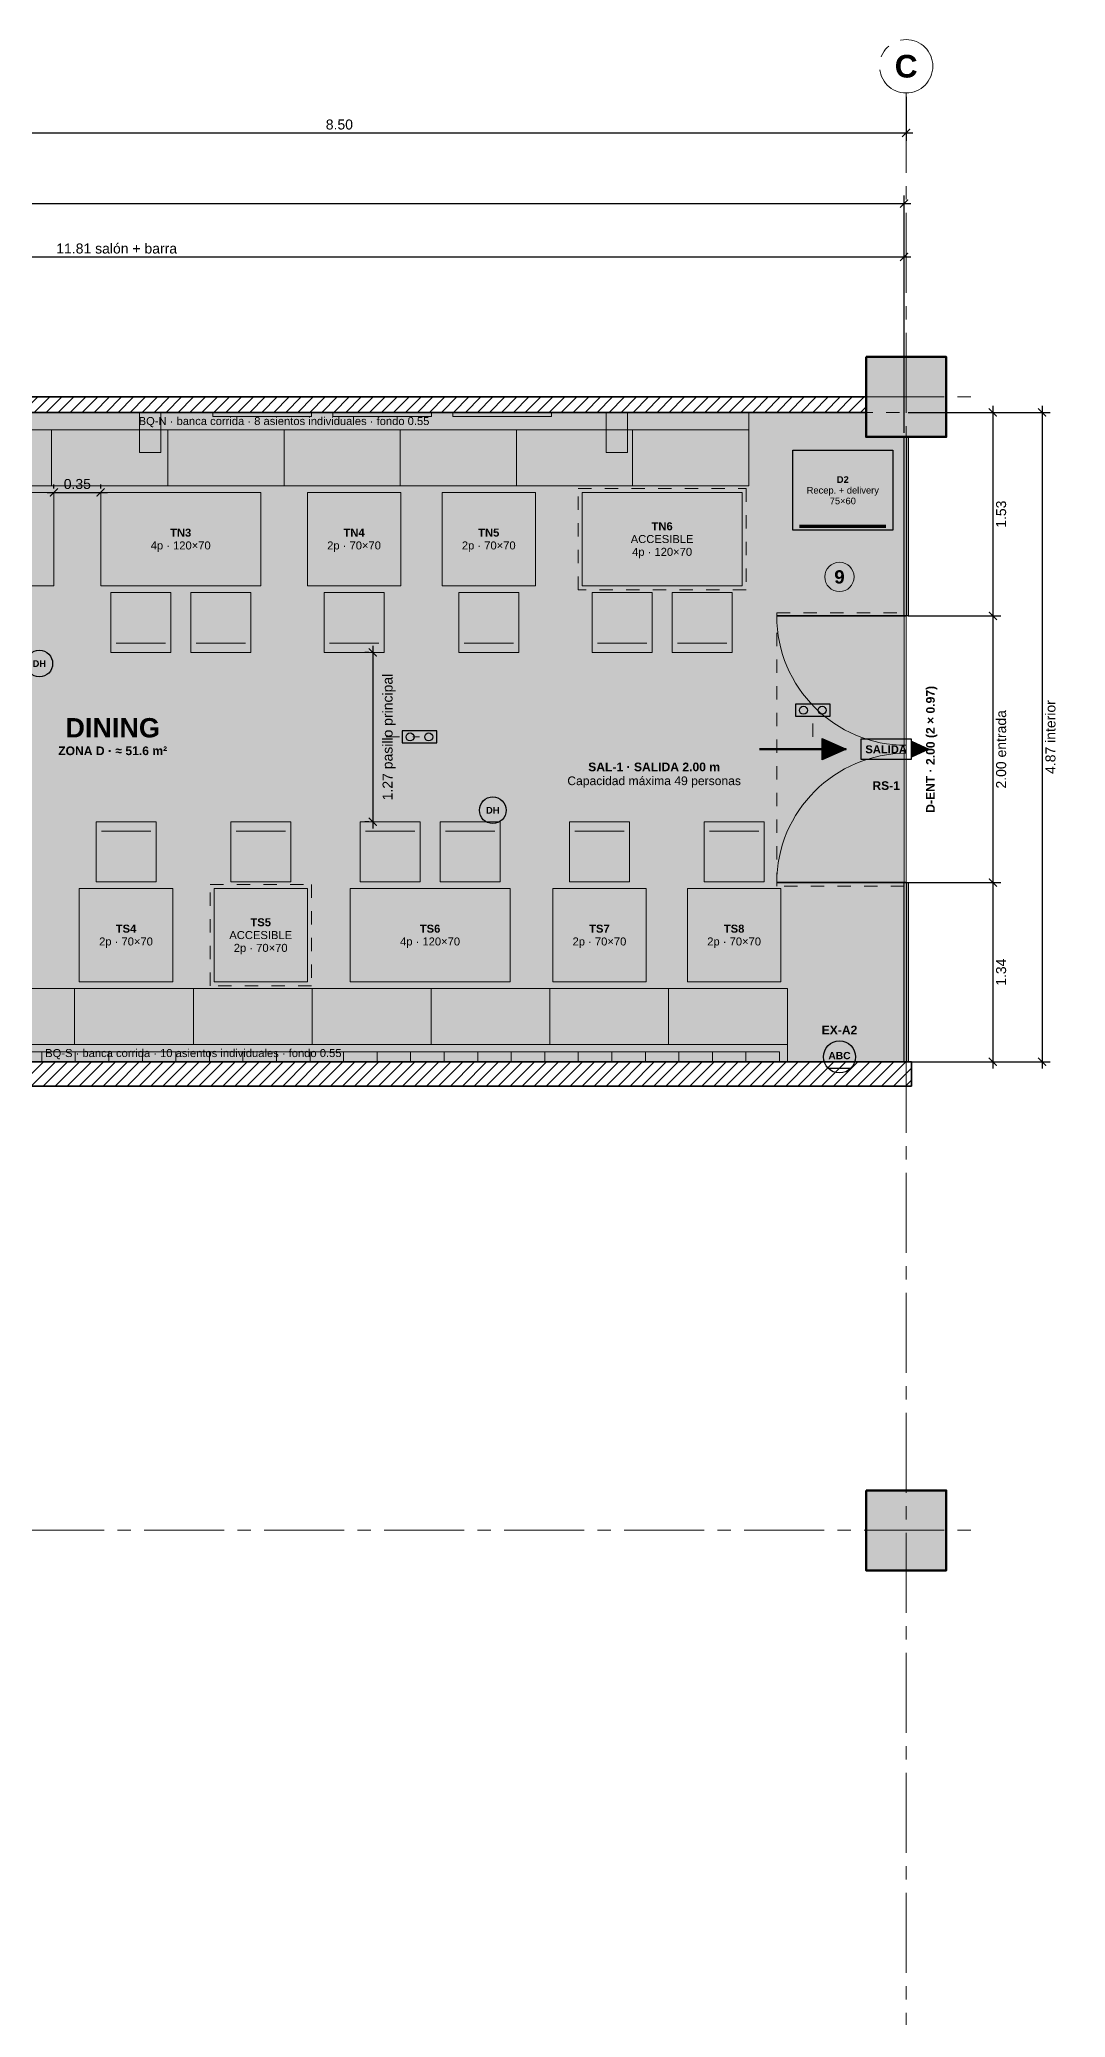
# Model space of a CAD drawing. Header units: metres. Extents: x -2.4 to 39.4, y -19.8 to 2.7.
# Drawn here: x 9.8 to 17.49, y -12.15 to 2.68 of the extents above; entities that cross this region are included whole.
import ezdxf
from ezdxf.enums import TextEntityAlignment as Align

# ---------------------------------------------------------------- set-up
doc = ezdxf.new("R2010")
doc.units = ezdxf.units.M
doc.linetypes.add('LAVA_EJE', pattern=[0.9, 0.6, -0.1, 0.1, -0.1])
doc.linetypes.add('LAVA_FINO', pattern=[0.09, 0.06, -0.03])
for name, color, linetype, lineweight in [('A-COLUMNA', 7, 'Continuous', 50), ('A-COLUMNA-TRAMA', 8, 'Continuous', 5), ('A-COTA', 7, 'Continuous', 13), ('A-DECOR', 32, 'Continuous', 13), ('A-EJE', 8, 'LAVA_EJE', 13), ('A-EQUIPO', 30, 'Continuous', 25), ('A-EQUIPO-TEXTO', 7, 'Continuous', 13), ('A-MOBILIARIO', 94, 'Continuous', 18), ('A-MURO-EXIST', 8, 'Continuous', 35), ('A-MURO-EXIST-TRAMA', 253, 'Continuous', 5), ('A-NOTA-CLAVE', 7, 'Continuous', 18), ('A-PUERTA', 150, 'Continuous', 25), ('A-VIDRIO', 4, 'Continuous', 25), ('A-ZONA', 8, 'LAVA_FINO', 18), ('A-ZONA-TRAMA', 8, 'Continuous', 5), ('S-SEGURIDAD', 1, 'Continuous', 25)]:
    doc.layers.add(name, color=color, linetype=linetype, lineweight=lineweight)
doc.styles.add('LAVA', font='arial.ttf')
doc.styles.add('LAVA-B', font='arialbd.ttf')
doc.dimstyles.new('LAVA-50', dxfattribs={"dimtxt": 0.075, "dimasz": 0.06, "dimexe": 0.06, "dimexo": 0.03, "dimgap": 0.025, "dimtad": 1, "dimzin": 0, "dimdsep": 46, "dimtxsty": 'LAVA', "dimblk": 'ARCHTICK', "dimcen": 2.5, "dimdle": 0.05, "dimclrd": 256, "dimclre": 256, "dimclrt": 256, "dimazin": 3, "dimtfac": 1, "dimtmove": 0, "dimatfit": 3})

# ---------------------------------------------------------------- blocks, each defined once
blk = doc.blocks.new('LAVA-EJE')
blk.add_circle((0, 0), 0.2)
at = {"style": 'LAVA-B'}
blk.add_attdef('EJE', text='', height=0.17, dxfattribs=at).set_placement((0, 0), align=Align.MIDDLE_CENTER)
blk = doc.blocks.new('_ARCHTICK')
at = {"color": 0, "linetype": 'BYBLOCK', "const_width": 0.15}
blk.add_lwpolyline([(-0.5, -0.5), (0.5, 0.5)], dxfattribs=at)
blk = doc.blocks.new('LAVA-SALIDA')
blk.add_lwpolyline([(-0.19, -0.075), (0.19, -0.075), (0.19, 0.075), (-0.19, 0.075)], close=True)
at = {"style": 'LAVA-B'}
blk.add_text('SALIDA', height=0.06, dxfattribs=at).set_placement((0, 0), align=Align.MIDDLE_CENTER)
blk = doc.blocks.new('LAVA-DETECTOR')
blk.add_circle((0, 0), 0.1)
at = {"style": 'LAVA-B'}
blk.add_attdef('TIPO', text='', height=0.05, dxfattribs=at).set_placement((0, 0), align=Align.MIDDLE_CENTER)
blk = doc.blocks.new('LAVA-LUZ-EMERG')
blk.add_lwpolyline([(-0.13, -0.045), (0.13, -0.045), (0.13, 0.045), (-0.13, 0.045)], close=True)
for centre in [(-0.07, 0), (0.07, 0)]:
    blk.add_circle(centre, 0.03)
blk = doc.blocks.new('LAVA-EXTINTOR')
blk.add_lwpolyline([(-0.085, -0.085), (0.085, -0.085)])
blk.add_circle((0, 0), 0.12)
at = {"style": 'LAVA-B'}
blk.add_attdef('CLASE', text='', height=0.055, dxfattribs=at).set_placement((0, 0.01), align=Align.MIDDLE_CENTER)

msp = doc.modelspace()

# ---------------------------------------------------------------- hatches: boundary and pattern name
at = {"layer": 'A-COLUMNA-TRAMA'}
h = msp.add_hatch(color=256, dxfattribs=at)
h.dxf.hatch_style = 1
h.paths.add_polyline_path([(16.6, 0.3), (16.6, -0.3), (16, -0.3), (16, 0.3)])
h = msp.add_hatch(color=256, dxfattribs=at)
h.dxf.hatch_style = 1
h.paths.add_polyline_path([(16.6, -8.201), (16.6, -8.801), (16, -8.801), (16, -8.201)])
at = {"layer": 'A-MURO-EXIST-TRAMA'}
h = msp.add_hatch(dxfattribs=at)
h.set_pattern_fill('ANSI31', color=256, scale=0.02)
h.paths.add_polyline_path([(-0.2, -4.986), (-0.185, -4.986), (-0.185, -8.186), (-0.085, -8.186), (-0.085, -0.866), (0.865, -0.866), (0.865, -0.116), (7.5, -0.116), (7.5, 0), (0.865, 0), (0.865, 0.564), (-0.865, 0.564), (-0.865, -0.866), (-0.2, -0.866)])
h.paths.add_polyline_path([(-0.736, -0.735), (-0.736, 0.435), (0.734, 0.435), (0.734, -0.735)], flags=0)
h.paths.add_polyline_path([(1.46, -7), (1.56, -7), (1.56, -5.086), (2.249, -5.086), (2.249, -4.986), (1.46, -4.986)])
h.paths.add_polyline_path([(4.51, -8.536), (4.51, -11.486), (3.46, -11.486), (3.46, -11.616), (4.51, -11.616), (4.51, -11.636), (4.74, -11.636), (4.74, -5.216), (7.81, -5.216), (7.81, -8.201), (8.025, -8.201), (8.025, -9.001), (7.81, -9.001), (7.81, -12.565), (8.04, -12.565), (8.04, -10.406), (8.025, -10.406), (8.025, -9.406), (8.04, -9.406), (8.04, -5.831), (9.355, -5.831), (9.355, -5.168), (16.339, -5.168), (16.339, -4.986), (4.11, -4.986), (4.11, -6.456), (4.51, -6.456), (4.51, -8.436), (1.56, -8.436), (1.56, -7.986), (1.46, -7.986), (1.46, -8.536)])
h.paths.add_polyline_path([(8.04, -5.701), (8.04, -5.116), (9.225, -5.116), (9.225, -5.701)], flags=0)
h.paths.add_polyline_path([(4.51, -6.326), (4.24, -6.326), (4.24, -5.116), (4.51, -5.116)], flags=0)
h.paths.add_polyline_path([(1.365, -11.486), (0, -11.486), (0, -8.816), (-0.3, -8.816), (-0.3, -11.616), (1.365, -11.616)])
h.paths.add_polyline_path([(8.1, -0.116), (16, -0.116), (16, 0), (9.355, 0), (9.355, 0.83), (7.883, 0.83), (7.883, 0.3), (8.013, 0.3), (8.013, 0.701), (9.225, 0.701), (9.225, 0.013), (8.1, 0.013)])
at = {"layer": 'A-ZONA-TRAMA', "true_color": 0x2e9a3a, "transparency": 33554462}
h = msp.add_hatch(color=256, dxfattribs=at)
h.dxf.hatch_style = 1
h.paths.add_polyline_path([(6.95, -2.45), (4.475, -2.45), (4.475, -4.986), (16.285, -4.986), (16.285, -0.3), (16, -0.3), (16, -0.116), (8.1, -0.116), (8.1, -0.3), (7.5, -0.3), (7.5, -0.116), (6.95, -0.116)])
at = {"layer": 'S-SEGURIDAD'}
h = msp.add_hatch(color=256, dxfattribs=at)
h.dxf.hatch_style = 1
h.paths.add_polyline_path([(15.85, -2.643), (15.67, -2.723), (15.67, -2.563)])
h = msp.add_hatch(color=256, dxfattribs=at)
h.dxf.hatch_style = 1
h.paths.add_polyline_path([(16.47, -2.643), (16.34, -2.703), (16.34, -2.583)])

# ---------------------------------------------------------------- linework, layer by layer
at = {"layer": 'A-COLUMNA'}
for points in [[(16, 0.3), (16.6, 0.3), (16.6, -0.3), (16, -0.3)], [(16, -8.201), (16.6, -8.201), (16.6, -8.801), (16, -8.801)]]:
    msp.add_lwpolyline(points, close=True, dxfattribs=at)
at = {"layer": 'A-DECOR', "lineweight": 5}
for p, q in [((9.81857, -4.911), (9.81857, -4.986)), ((10.07, -4.911), (10.07, -4.986)), ((10.32143, -4.911), (10.32143, -4.986)), ((10.57286, -4.911), (10.57286, -4.986)), ((10.82429, -4.911), (10.82429, -4.986)), ((11.07571, -4.911), (11.07571, -4.986)), ((11.32714, -4.911), (11.32714, -4.986)), ((11.57857, -4.911), (11.57857, -4.986)), ((11.83, -4.911), (11.83, -4.986)), ((12.08143, -4.911), (12.08143, -4.986)), ((12.33286, -4.911), (12.33286, -4.986)), ((12.58429, -4.911), (12.58429, -4.986)), ((12.83571, -4.911), (12.83571, -4.986)), ((13.08714, -4.911), (13.08714, -4.986)), ((13.33857, -4.911), (13.33857, -4.986)), ((13.59, -4.911), (13.59, -4.986)), ((13.84143, -4.911), (13.84143, -4.986)), ((14.09286, -4.911), (14.09286, -4.986)), ((14.34429, -4.911), (14.34429, -4.986)), ((14.59571, -4.911), (14.59571, -4.986)), ((14.84714, -4.911), (14.84714, -4.986)), ((15.09857, -4.911), (15.09857, -4.986))]:
    msp.add_line(p, q, dxfattribs=at)
at = {"layer": 'A-DECOR'}
for points in [[(10.55, -0.116), (10.71, -0.116), (10.71, -0.416), (10.55, -0.416)], [(11.1, -0.116), (11.84, -0.116), (11.84, -0.146), (11.1, -0.146)], [(12, -0.116), (12.74, -0.116), (12.74, -0.146), (12, -0.146)], [(12.9, -0.116), (13.64, -0.116), (13.64, -0.146), (12.9, -0.146)], [(14.05, -0.116), (14.21, -0.116), (14.21, -0.416), (14.05, -0.416)], [(6.55, -4.911), (15.35, -4.911), (15.35, -4.986), (6.55, -4.986)]]:
    msp.add_lwpolyline(points, close=True, dxfattribs=at)
at = {"layer": 'A-EJE'}
for p, q in [((16.3, 2.28), (16.3, -12.815)), ((-2.015, 0), (16.85, 0)), ((-2.015, -8.5), (16.85, -8.5))]:
    msp.add_line(p, q, dxfattribs=at)
at = {"layer": 'A-EQUIPO'}
msp.add_lwpolyline([(15.45, -0.4), (16.2, -0.4), (16.2, -1), (15.45, -1)], close=True, dxfattribs=at)
at = {"layer": 'A-EQUIPO', "const_width": 0.025}
msp.add_lwpolyline([(15.5, -0.97), (16.15, -0.97)], dxfattribs=at)
at = {"layer": 'A-MOBILIARIO'}
for p, q in [((8.15, -0.246), (15.12, -0.246)), ((6.5, -4.856), (15.41, -4.856))]:
    msp.add_line(p, q, dxfattribs=at)
at = {"layer": 'A-MOBILIARIO', "lineweight": 9}
for p, q in [((9.8925, -0.246), (9.8925, -0.666)), ((10.76375, -0.246), (10.76375, -0.666)), ((11.635, -0.246), (11.635, -0.666)), ((12.50625, -0.246), (12.50625, -0.666)), ((13.3775, -0.246), (13.3775, -0.666)), ((14.24875, -0.246), (14.24875, -0.666)), ((10.064, -4.436), (10.064, -4.856)), ((10.955, -4.436), (10.955, -4.856)), ((11.846, -4.436), (11.846, -4.856)), ((12.737, -4.436), (12.737, -4.856)), ((13.628, -4.436), (13.628, -4.856)), ((14.519, -4.436), (14.519, -4.856))]:
    msp.add_line(p, q, dxfattribs=at)
at = {"layer": 'A-MOBILIARIO', "lineweight": 13}
for p, q in [((10.375, -1.846), (10.745, -1.846)), ((10.975, -1.846), (11.345, -1.846)), ((11.975, -1.846), (12.345, -1.846)), ((12.985, -1.846), (13.355, -1.846)), ((13.985, -1.846), (14.355, -1.846)), ((14.585, -1.846), (14.955, -1.846)), ((10.265, -3.256), (10.635, -3.256)), ((11.275, -3.256), (11.645, -3.256)), ((12.245, -3.256), (12.615, -3.256)), ((12.845, -3.256), (13.215, -3.256)), ((13.815, -3.256), (14.185, -3.256)), ((14.825, -3.256), (15.195, -3.256))]:
    msp.add_line(p, q, dxfattribs=at)
at = {"layer": 'A-MOBILIARIO'}
for points in [[(8.15, -0.116), (15.12, -0.116), (15.12, -0.666), (8.15, -0.666)], [(9.21, -0.716), (9.91, -0.716), (9.91, -1.416), (9.21, -1.416)], [(10.26, -0.716), (11.46, -0.716), (11.46, -1.416), (10.26, -1.416)], [(11.81, -0.716), (12.51, -0.716), (12.51, -1.416), (11.81, -1.416)], [(12.82, -0.716), (13.52, -0.716), (13.52, -1.416), (12.82, -1.416)], [(13.87, -0.716), (15.07, -0.716), (15.07, -1.416), (13.87, -1.416)], [(10.1, -3.686), (10.8, -3.686), (10.8, -4.386), (10.1, -4.386)], [(11.11, -3.686), (11.81, -3.686), (11.81, -4.386), (11.11, -4.386)], [(12.13, -3.686), (13.33, -3.686), (13.33, -4.386), (12.13, -4.386)], [(13.65, -3.686), (14.35, -3.686), (14.35, -4.386), (13.65, -4.386)], [(14.66, -3.686), (15.36, -3.686), (15.36, -4.386), (14.66, -4.386)], [(6.5, -4.436), (15.41, -4.436), (15.41, -4.986), (6.5, -4.986)]]:
    msp.add_lwpolyline(points, close=True, dxfattribs=at)
at = {"layer": 'A-MOBILIARIO', "linetype": 'LAVA_FINO'}
for points in [[(13.84, -0.686), (15.1, -0.686), (15.1, -1.446), (13.84, -1.446)], [(11.08, -3.656), (11.84, -3.656), (11.84, -4.416), (11.08, -4.416)]]:
    msp.add_lwpolyline(points, close=True, dxfattribs=at)
at = {"layer": 'A-MOBILIARIO', "lineweight": 13}
for points in [[(10.335, -1.466), (10.785, -1.466), (10.785, -1.916), (10.335, -1.916)], [(10.935, -1.466), (11.385, -1.466), (11.385, -1.916), (10.935, -1.916)], [(11.935, -1.466), (12.385, -1.466), (12.385, -1.916), (11.935, -1.916)], [(12.945, -1.466), (13.395, -1.466), (13.395, -1.916), (12.945, -1.916)], [(13.945, -1.466), (14.395, -1.466), (14.395, -1.916), (13.945, -1.916)], [(14.545, -1.466), (14.995, -1.466), (14.995, -1.916), (14.545, -1.916)], [(10.225, -3.186), (10.675, -3.186), (10.675, -3.636), (10.225, -3.636)], [(11.235, -3.186), (11.685, -3.186), (11.685, -3.636), (11.235, -3.636)], [(12.205, -3.186), (12.655, -3.186), (12.655, -3.636), (12.205, -3.636)], [(12.805, -3.186), (13.255, -3.186), (13.255, -3.636), (12.805, -3.636)], [(13.775, -3.186), (14.225, -3.186), (14.225, -3.636), (13.775, -3.636)], [(14.785, -3.186), (15.235, -3.186), (15.235, -3.636), (14.785, -3.636)]]:
    msp.add_lwpolyline(points, close=True, dxfattribs=at)
at = {"layer": 'A-MURO-EXIST'}
msp.add_lwpolyline([(8.1, -0.116), (16, -0.116), (16, 0), (9.355, 0), (9.355, 0.83), (7.883, 0.83), (7.883, 0.3), (8.013, 0.3), (8.013, 0.701), (9.225, 0.701), (9.225, 0.013), (8.1, 0.013)], close=True, dxfattribs=at)
msp.add_lwpolyline([(9.355, -5.168), (16.339, -5.168), (16.339, -4.986), (4.11, -4.986)], dxfattribs=at)
at = {"layer": 'A-NOTA-CLAVE', "true_color": 0x6d5f08}
msp.add_circle((15.8, -1.35), 0.11, dxfattribs=at)
at = {"layer": 'A-PUERTA', "lineweight": 35}
for p, q in [((16.3, -1.643), (15.33, -1.643)), ((16.3, -3.643), (15.33, -3.643))]:
    msp.add_line(p, q, dxfattribs=at)
at = {"layer": 'A-PUERTA', "lineweight": 9}
msp.add_line((16.3, -1.643), (16.3, -3.643), dxfattribs=at)
at = {"layer": 'A-PUERTA', "lineweight": 13}
for centre, start, end in [((16.3, -1.643), 180, -90), ((16.3, -3.643), 90, 180)]:
    msp.add_arc(centre, 0.97, start, end, dxfattribs=at)
at = {"layer": 'A-VIDRIO'}
for p, q in [((16.3, -0.3), (16.3, -1.643)), ((16.3, -3.643), (16.3, -4.986))]:
    msp.add_line(p, q, dxfattribs=at)
for points in [[(16.285, -0.3), (16.315, -0.3), (16.315, -1.643), (16.285, -1.643)], [(16.285, -3.643), (16.315, -3.643), (16.315, -4.986), (16.285, -4.986)]]:
    msp.add_lwpolyline(points, close=True, dxfattribs=at)
at = {"layer": 'A-ZONA', "true_color": 0x2e9a3a}
msp.add_lwpolyline([(4.475, -2.45), (6.95, -2.45), (6.95, -0.116), (16.285, -0.116), (16.285, -4.986), (4.475, -4.986)], close=True, dxfattribs=at)
at = {"layer": 'S-SEGURIDAD', "linetype": 'LAVA_FINO', "lineweight": 9}
for p, q in [((15.6, -2.55), (15.6, -2.35)), ((12.4, -2.55), (12.65, -2.55))]:
    msp.add_line(p, q, dxfattribs=at)
at = {"layer": 'S-SEGURIDAD', "lineweight": 50}
msp.add_line((15.2, -2.643), (15.85, -2.643), dxfattribs=at)
at = {"layer": 'S-SEGURIDAD', "linetype": 'LAVA_FINO', "lineweight": 9}
msp.add_lwpolyline([(15.33, -1.62), (16.285, -1.62), (16.285, -3.67), (15.33, -3.67)], close=True, dxfattribs=at)
at = {"layer": 'S-SEGURIDAD', "linetype": 'Continuous'}
for points in [[(15.85, -2.643), (15.67, -2.723), (15.67, -2.563)], [(16.47, -2.643), (16.34, -2.703), (16.34, -2.583)]]:
    msp.add_lwpolyline(points, close=True, dxfattribs=at)

# ---------------------------------------------------------------- block references
at = {"layer": 'A-EJE'}
ref = msp.add_blockref('LAVA-EJE', (16.3, 2.48), dxfattribs=at)
ref.add_attrib('EJE', 'C', dxfattribs={"height": 0.17, "style": 'LAVA-B'}).set_placement((16.3, 2.48), align=Align.MIDDLE_CENTER)
at = {"layer": 'S-SEGURIDAD'}
ref = msp.add_blockref('LAVA-DETECTOR', (9.8, -2), dxfattribs=at)
ref.add_attrib('TIPO', 'DH', dxfattribs={"height": 0.05, "style": 'LAVA-B'}).set_placement((9.8, -2), align=Align.MIDDLE_CENTER)
for name, p in [('LAVA-LUZ-EMERG', (15.6, -2.35)), ('LAVA-LUZ-EMERG', (12.65, -2.55)), ('LAVA-SALIDA', (16.15, -2.643))]:
    msp.add_blockref(name, p, dxfattribs=at)
ref = msp.add_blockref('LAVA-DETECTOR', (13.2, -3.1), dxfattribs=at)
ref.add_attrib('TIPO', 'DH', dxfattribs={"height": 0.05, "style": 'LAVA-B'}).set_placement((13.2, -3.1), align=Align.MIDDLE_CENTER)
ref = msp.add_blockref('LAVA-EXTINTOR', (15.8, -4.95), dxfattribs=at)
ref.add_attrib('CLASE', 'ABC', dxfattribs={"height": 0.055, "style": 'LAVA-B'}).set_placement((15.8, -4.94), align=Align.MIDDLE_CENTER)

# ---------------------------------------------------------------- texts
at = {"layer": 'A-EQUIPO-TEXTO'}
for s, style, p in [('Recep. + delivery', 'LAVA', (15.825, -0.7)), ('D2', 'LAVA-B', (15.825, -0.62)), ('75×60', 'LAVA', (15.825, -0.78))]:
    msp.add_text(s, height=0.05, dxfattribs=dict(at, style=style)).set_placement(p, align=Align.MIDDLE_CENTER)
at = {"layer": 'A-MOBILIARIO'}
for s, style, p in [('BQ-N · banca corrida · 8 asientos individuales · fondo 0.55', 'LAVA', (11.635, -0.181)), ('TN3', 'LAVA-B', (10.86, -1.018)), ('TN4', 'LAVA-B', (12.16, -1.018)), ('TN5', 'LAVA-B', (13.17, -1.018)), ('ACCESIBLE', 'LAVA', (14.47, -1.066)), ('TN6', 'LAVA-B', (14.47, -0.97)), ('4p · 120×70', 'LAVA', (10.86, -1.114)), ('2p · 70×70', 'LAVA', (12.16, -1.114)), ('2p · 70×70', 'LAVA', (13.17, -1.114)), ('4p · 120×70', 'LAVA', (14.47, -1.162)), ('TS4', 'LAVA-B', (10.45, -3.988)), ('TS5', 'LAVA-B', (11.46, -3.94)), ('TS6', 'LAVA-B', (12.73, -3.988)), ('TS7', 'LAVA-B', (14, -3.988)), ('TS8', 'LAVA-B', (15.01, -3.988)), ('2p · 70×70', 'LAVA', (10.45, -4.084)), ('ACCESIBLE', 'LAVA', (11.46, -4.036)), ('2p · 70×70', 'LAVA', (11.46, -4.132)), ('4p · 120×70', 'LAVA', (12.73, -4.084)), ('2p · 70×70', 'LAVA', (14, -4.084)), ('2p · 70×70', 'LAVA', (15.01, -4.084)), ('BQ-S · banca corrida · 10 asientos individuales · fondo 0.55', 'LAVA', (10.955, -4.921))]:
    msp.add_text(s, height=0.06, dxfattribs=dict(at, style=style)).set_placement(p, align=Align.MIDDLE_CENTER)
at = {"layer": 'A-NOTA-CLAVE', "true_color": 0x6d5f08, "style": 'LAVA-B'}
msp.add_text('9', height=0.1, dxfattribs=at).set_placement((15.8, -1.35), align=Align.MIDDLE_CENTER)
at = {"layer": 'A-PUERTA', "style": 'LAVA-B'}
msp.add_text('D-ENT · 2.00 (2 × 0.97)', height=0.065, rotation=90, dxfattribs=at).set_placement((16.482, -2.643), align=Align.MIDDLE_CENTER)
at = {"layer": 'A-ZONA', "true_color": 0x2e9a3a, "style": 'LAVA-B'}
for s, height, p in [('DINING', 0.145, (10.35, -2.48125)), ('ZONA D · ≈ 51.6 m²', 0.065, (10.35, -2.654))]:
    msp.add_text(s, height=height, dxfattribs=at).set_placement(p, align=Align.MIDDLE_CENTER)
at = {"layer": 'S-SEGURIDAD'}
for s, style, p in [('SAL-1 · SALIDA 2.00 m', 'LAVA-B', (14.4102, -2.775)), ('Capacidad máxima 49 personas', 'LAVA', (14.4102, -2.879)), ('RS-1', 'LAVA-B', (16.15, -2.915)), ('EX-A2', 'LAVA-B', (15.8, -4.748))]:
    msp.add_text(s, height=0.065, dxfattribs=dict(at, style=style)).set_placement(p, align=Align.MIDDLE_CENTER)

# ---------------------------------------------------------------- dimensions: what is measured, and where the dimension line sits
at = {"layer": 'A-COTA'}
for base, p1, p2 in [((7.8, 1.98), (7.8, 2.28), (16.3, 2.28)), ((9.91, -0.716), (9.91, -0.716), (10.26, -0.716))]:
    msp.add_linear_dim(base=base, p1=p1, p2=p2, dimstyle='LAVA-50', dxfattribs=at).render()
for base, p1, text in [((-0.085, 1.45), (-0.085, 0.564), '<> interior'), ((4.475, 1.05), (4.475, 0), '<> salón + barra')]:
    msp.add_linear_dim(base=base, p1=p1, p2=(16.285, -0.3), text=text, dimstyle='LAVA-50', dxfattribs=at).render()
for base, p1, p2 in [((16.95, -0.116), (16.285, -0.116), (16.285, -1.643)), ((16.95, -3.643), (16.285, -3.643), (16.285, -4.986))]:
    msp.add_linear_dim(base=base, p1=p1, p2=p2, angle=90, dimstyle='LAVA-50', dxfattribs=at).render()
for base, p1, p2, text in [((17.32, -0.116), (16.285, -0.116), (16.285, -4.986), '<> interior'), ((16.95, -1.643), (16.285, -1.643), (16.285, -3.643), '<> entrada'), ((12.3, -1.916), (12.3, -1.916), (12.3, -3.186), '<> pasillo principal')]:
    msp.add_linear_dim(base=base, p1=p1, p2=p2, angle=90, text=text, dimstyle='LAVA-50', dxfattribs=at).render()

doc.saveas('drawing.dxf')
